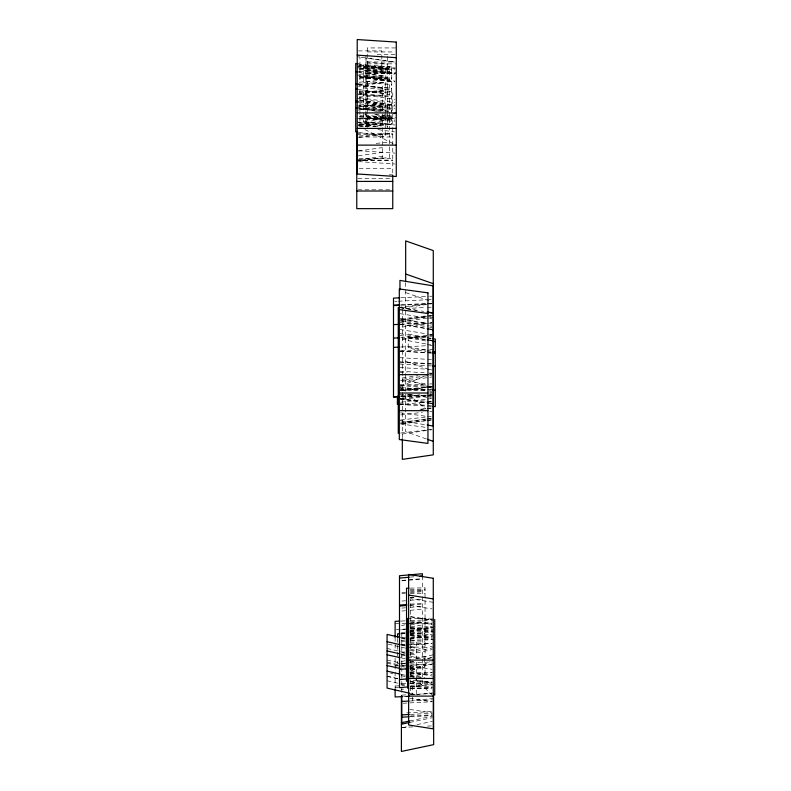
<?xml version="1.0" encoding="UTF-8"?>
<svg xmlns="http://www.w3.org/2000/svg" width="791" height="791" viewBox="0 0 791 791"><rect width="100%" height="100%" fill="white"/><g stroke="black" fill="none" stroke-linecap="round" stroke-linejoin="round"><path stroke-width="0.59" stroke-dasharray="3.96 2.97" d="M410.776 671.233L430.057 661.681M400.404 386.384L425.746 375.587M358.363 125.413L390.536 114.804M401.403 625.602L404.982 624.841M409.768 623.832L433.666 618.789M401.403 632.948L404.982 632.187M409.768 631.178L432.469 626.393M401.403 633.947L404.982 633.186M409.768 632.177L432.469 627.382M401.403 640.621L404.982 639.87M409.768 638.861L432.469 634.066M401.403 652.684L404.982 651.932M409.768 650.924L432.469 646.128M401.403 654.454L404.982 653.692M409.768 652.684L433.666 647.641M401.403 656.075L404.982 655.314M409.768 654.305L432.469 649.51M401.403 661.513L404.982 660.752M415.74 658.478L433.666 654.701M401.403 663.936L404.982 663.174M409.768 662.166L413.347 661.405M427.694 658.379L433.666 657.123M401.403 664.143L404.982 663.382M409.768 662.374L414.543 661.365M427.694 658.587L432.469 657.578M409.768 668.672L433.666 663.619M409.768 676.928L432.469 672.142M409.768 720.957L432.469 716.162M409.768 722.44L432.469 717.645M402.589 727.661L407.375 726.652M416.936 724.625L432.469 721.352M402.332 308.025L428.514 304.219M429.701 304.041L432.084 303.695L427.249 303.912M402.332 319.821L428.514 316.005M429.701 315.836L433.28 315.312M402.332 321.67L428.514 317.853M429.701 317.685L433.28 317.161M402.332 327.059L428.514 323.252M429.701 323.074L432.084 322.728L429.661 322.817M402.332 338.924L428.514 335.117M429.701 334.939L433.28 334.425M402.332 339.586L428.514 335.78M429.701 335.602L433.28 335.087M402.332 377.94L417.806 375.695M429.701 373.955L433.28 373.441M402.332 379.344L428.514 375.527M429.701 375.359L433.28 374.835M402.332 381.302L428.514 377.485M429.701 377.317L432.084 376.971M402.332 390.744L428.514 386.928M429.701 386.759L433.28 386.235M402.332 397.319L421.376 394.551M429.701 393.335L432.084 392.989M402.332 398.654L428.514 394.838M429.701 394.669L433.28 394.145M402.332 399.603L426.131 396.143M427.328 395.965L432.084 395.273M402.332 422.463L426.131 419.003M427.328 418.825L432.084 418.132M402.332 423.966L426.131 420.505M427.328 420.328L432.084 419.635M402.332 434.012L428.514 430.205M429.701 430.027L432.084 429.681M358.343 86.15L382.409 82.669L382.409 157.706L358.343 161.186M358.343 94.08L382.409 90.609M358.343 94.317L382.409 90.836M358.343 107.052L382.409 103.581M358.343 110.048L382.409 106.567M358.343 124.494L382.409 121.023M359.539 126.896L382.409 123.594M358.343 137.634L382.409 134.163M358.343 151.081L382.409 147.601M358.343 155.847L382.409 152.366M358.343 159.851L382.409 156.381M398.269 307.442L426.033 304.159M427.239 304.011L432.074 303.437M400.681 318.951L426.033 315.945M427.239 315.807L432.074 315.233M400.681 320.147L426.033 317.142M427.239 316.993L432.074 316.43M400.681 389.923L426.033 386.918M427.239 386.769L432.074 386.196M398.269 390.942L426.033 387.659M427.239 387.511L432.074 386.937M400.681 395.737L411.547 394.452M429.651 392.306L432.074 392.02M400.681 402.214L426.033 399.208M427.239 399.069L432.074 398.496M398.269 405.071L426.033 401.788M427.239 401.64L432.074 401.067M420.001 409.303L426.033 408.581M427.239 408.443L432.074 407.869M421.207 409.372L426.033 408.809M427.239 408.66L432.074 408.087M400.681 414.919L422.414 412.348M429.651 411.488L432.074 411.201M400.681 420.001L426.033 417.005M427.239 416.857L432.074 416.284M400.681 422.305L426.033 419.289M427.239 419.161L432.074 418.577M400.681 423.719L426.033 420.713M427.239 420.575L432.074 420.001M400.681 433.033L426.033 430.027M427.239 429.889L432.074 429.315M433.577 684.591L412.299 686.539L412.299 694.814L432.4 692.975M433.577 698.493L412.299 700.44L412.299 695.803M359.154 69.104L389.449 66.414L389.449 157.587L359.154 160.276M359.154 71.625L389.449 68.936M359.154 74.285L389.449 71.595M359.154 82.205L389.449 79.515M359.154 84.35L389.449 81.661M359.154 92.488L389.449 89.798M359.154 97.115L389.449 94.426M359.154 136.022L389.449 133.333M376.12 143.369L389.449 142.182M410.351 577.123L413.98 576.758M401.907 580.426L422.424 578.617M401.907 580.821L422.424 579.012M401.907 592.558L405.526 592.232M410.351 591.806L422.424 590.748M401.907 593.468L405.526 593.151M410.351 592.726L422.424 591.668M401.907 601.061L405.526 600.735M410.351 600.31L422.424 599.252M410.351 604.186L422.424 603.128M410.351 605.115L422.424 604.057M401.907 608.091L405.526 607.775M410.351 607.35L422.424 606.292M401.907 611.018L405.526 610.701M410.351 610.276L422.424 609.218M410.351 668.494L422.424 667.436M410.351 669.532L422.424 668.464M410.351 686.707L422.424 685.649L422.424 576.066M405.476 629.379L401.818 629.567L401.818 695.24M410.371 629.112L432.361 627.945M401.818 637.853L405.476 637.655M410.371 637.398L432.361 636.231M401.818 641.293L405.476 641.096M410.371 640.839L432.361 639.672M401.818 683.81L409.145 683.424M410.371 683.355L432.361 682.188M410.371 688.388L432.361 687.221M401.818 695.111L432.361 693.499M410.371 700.974L432.361 699.808M403.034 703.258L432.361 701.706M406.703 712.909L432.361 711.544M410.371 714.431L432.361 713.264M410.371 716.023L432.361 714.856M410.371 716.725L432.361 715.558M401.818 727.473L412.813 726.889M427.476 726.108L432.361 725.851M400.73 297.772L428.455 296.378M429.661 296.309L432.074 296.19M394.699 301.391L397.112 301.272M398.318 301.213L426.042 299.819M427.249 299.759L432.074 299.512M400.73 304.792L426.042 303.517M427.249 303.457L432.074 303.22M400.73 305.247L426.042 303.971M405.556 308.5L426.042 307.472M427.249 307.412L432.074 307.165M400.73 324.27L428.455 322.876M400.73 337.737L428.455 336.343M429.661 336.284L432.074 336.165M400.73 347.022L428.455 345.627M429.661 345.568L432.074 345.449M400.73 350.937L428.455 349.543M429.661 349.474L433.28 349.296M400.73 385.444L428.455 384.05M429.661 383.981L432.074 383.862M400.73 390.695L428.455 389.301M429.661 389.241L432.074 389.113M400.73 396.42L426.042 395.144M427.249 395.085L432.074 394.838M400.73 396.746L428.455 395.352M429.661 395.282L433.28 395.105M401.166 633.7L405.961 633.462M410.756 633.225L432.331 632.147M401.166 638.535L405.961 638.297M410.756 638.05L432.331 636.973M401.166 645.07L405.961 644.833M410.756 644.586L432.331 643.508M405.961 663.224L397.576 663.649L397.576 658.735M410.756 662.987L432.331 661.909M401.116 621.054L405.921 620.836M410.727 620.609L432.331 619.6M395.114 623.763L405.921 623.259M410.727 623.031L432.331 622.023M396.321 629.478L405.921 629.033M410.727 628.805L432.331 627.787M395.114 666.012L405.921 665.508M432.331 664.272L410.727 665.28L416.58 666.546M395.114 686.005L404.715 685.56M410.727 685.273L432.331 684.264M395.114 687.765L398.713 687.597M410.727 687.033L432.331 686.024M401.116 689.258L403.519 689.149M410.727 688.813L432.331 687.804M403.519 696.584L405.921 696.466M410.232 588.128L425.044 587.782L425.044 673.141L410.232 673.487M410.232 589.463L425.044 589.107M410.232 590.412L425.044 590.066M410.232 593.655L425.044 593.309M410.232 597.64L413.94 597.551M410.232 597.838L413.94 597.759M410.232 630.18L425.044 629.834M410.232 633.739L425.044 633.393M410.232 634.342L425.044 633.996M410.232 635.578L425.044 635.232M410.232 642.163L425.044 641.808M407.76 644.714L425.044 644.299M407.76 647.335L425.044 646.929M407.76 657.331L425.044 656.925M416.402 658.508L425.044 658.31M395.658 47.935L367.271 47.935L367.271 127.638M358.442 50.901L381.845 50.901L381.845 78.171L357.216 78.171M367.271 51.949L394.422 51.949M377.139 54.52L395.658 54.52M357.216 56.903L359.678 56.903M367.271 61.965L394.422 61.965M367.271 63.853L395.658 63.853M357.216 66.147L381.845 66.147M357.216 66.948L381.845 66.948M357.216 67.967L395.658 68.056M367.271 72.723L395.658 72.564M367.271 73.088L395.658 73.088M367.271 73.563L395.658 73.563M359.173 91.657L392.751 91.657L392.751 176.077M356.771 105.895L392.751 105.895M359.173 109.059L392.751 109.059M359.173 116.682L392.751 116.682M367.271 117.572L395.658 117.572M367.271 118.067L394.422 118.067M359.173 118.235L392.751 118.235M356.771 118.423L392.751 118.423M359.173 118.907L392.751 118.907M359.173 124.227L392.751 124.227M356.771 133.274L392.751 133.274M356.771 134.658L392.751 134.658M359.173 136.981L392.751 136.981M359.173 158.645L392.751 158.645M356.771 160.098L392.751 160.098M356.771 160.306L392.751 160.306M359.173 168.285L392.751 168.285M389.152 174.841L392.751 174.841M357.977 178.499L391.555 178.499M357.977 189.81L391.555 189.81M407.602 618.404L432.054 619.007M410.045 622.853L432.054 623.397M407.602 623.397L432.054 624M410.045 683.246L432.054 683.79M410.045 688.279L432.054 688.823M410.134 631.04L432.054 631.653M410.134 638.802L432.054 639.415M410.134 643.142L432.054 643.755M410.134 672.162L432.054 672.775M410.134 673.932L432.054 674.545M410.134 676.878L424.747 677.284M410.134 681.417L432.054 682.03M410.321 664.064L424.431 664.578M409.145 666.942L424.431 667.505L424.431 658.982M399.831 350.937L431.619 352.845M399.831 351.214L431.619 353.122M399.831 357.67L431.619 359.579M399.831 361.843L431.619 363.751M399.831 362.189L431.619 364.097M399.831 364.028L431.619 365.936M399.831 367.558L431.619 369.466M399.831 371.266L424.283 372.739M429.177 373.026L431.619 373.174M399.831 372.304L407.167 372.749M429.177 374.064L431.619 374.212M399.831 384.406L431.619 386.315M399.831 385.662L431.619 387.57M399.831 388.074L431.619 389.983M399.831 389.261L431.619 391.169M399.831 394.531L431.619 396.439M399.831 399.534L431.619 401.442M399.831 403.697L431.619 405.605M399.831 404.498L431.619 406.406M358.432 65.821L395.055 68.194M358.432 122.605L395.055 124.968M358.432 125.868L369.417 126.58M358.432 150.735L395.055 153.098M358.432 161.611L395.055 163.984M363.692 66.968L391.743 69.124M363.692 67.927L391.743 70.083M363.692 70.429L391.743 72.584M363.692 75.758L391.743 77.913M363.692 76.727L391.743 78.912M363.692 76.964L391.743 79.12M363.692 82.462L391.743 84.607M363.692 86.011L391.743 88.167M363.692 86.308L391.743 88.454M363.692 87.87L391.743 90.026M363.692 90.876L391.743 93.031M363.692 94.03L391.743 96.186M363.692 94.92L391.743 97.075M363.692 105.213L391.743 107.368M363.692 106.281L391.743 108.436M363.692 108.337L391.743 110.493M363.692 109.346L391.743 111.501M374.667 114.675L391.743 115.99M363.692 118.086L391.743 120.242M363.692 121.636L391.743 123.791M365.907 61.886L387.521 64.14M365.907 66.899L387.521 69.272M365.907 68.59L387.521 70.854M365.907 71.417L387.521 73.682M365.907 73.988L387.521 76.252M365.907 75.234L387.521 77.498M365.907 76.213L387.521 78.467M365.907 78.082L387.521 80.336M365.907 81.107L387.521 83.362M365.907 91.746L387.521 94.01M383.922 114.735L387.521 115.11M365.907 115.872L387.521 118.136M365.907 118.739L387.521 120.993M365.907 123.821L387.521 126.085M365.907 125.512L375.517 126.52M365.907 126.293L368.309 126.55M400.493 319.979L425.558 323.361M400.493 380.352L425.558 383.734M400.493 387.017L425.558 390.398M400.493 412.823L425.558 416.204M400.493 423.936L425.558 427.318M361.141 57.298L394.857 61.965M394.472 62.024L366.045 58.059L366.045 126.738M359.935 65.03L394.857 69.865M359.935 68.164L394.857 72.99M359.935 68.975L394.857 73.81M366.045 70.191L394.472 74.156M366.045 76.984L394.472 80.949M359.935 76.925L394.857 81.75M359.935 77.053L394.857 81.888M359.935 94.485L394.857 99.31M359.935 97.777L394.857 102.603M359.935 100.17L394.857 105.005M359.935 100.526L394.857 105.361M366.045 102.148L394.472 106.113M359.935 103.878L394.857 108.703M366.045 108.604L388.549 111.739M364.75 114.774L394.857 118.937M359.935 115.516L394.857 120.341M359.935 116.86L394.857 121.695M377.999 126.491L359.935 123.999L359.935 57.14M377.89 129.595L394.472 131.909M359.262 89.61L385.247 93.585M356.899 98.43L385.247 102.771M359.262 101.416L385.247 105.401M409.807 605.431L432.104 608.932M409.807 665.814L432.104 669.305M409.807 672.479L432.104 675.979M409.807 698.285L432.104 701.785M409.807 709.389L432.104 712.889M433.28 602.307L410.648 598.747L410.648 694.122L416.6 695.062M410.648 616.614L432.084 619.986M410.648 616.861L433.28 620.421M410.648 621.113L432.084 624.485M410.648 624.218L433.28 627.777M410.648 625.997L433.28 629.557M410.648 627.075L433.28 630.625M410.648 627.787L433.28 631.347M410.648 628.469L433.28 632.029M410.648 631.999L433.28 635.549M410.648 634.679L432.084 638.05M410.648 635.806L433.28 639.355M410.648 675.563L421.366 677.244M417.796 680.211L432.084 682.455M413.031 680.28L432.084 683.276M399.949 307.511L420.12 310.823M421.306 311.011L423.679 311.407M399.949 307.689L416.56 310.418M399.949 313.641L428.425 318.308M429.612 318.506L431.985 318.892M399.949 318.793L428.425 323.47M429.612 323.667L431.985 324.053M399.949 320.988L428.425 325.665M429.612 325.862L431.985 326.248M399.949 322.313L428.425 326.98M429.612 327.177L431.985 327.563M399.949 324.033L426.052 328.324M399.949 324.31L426.052 328.591M399.949 329.481L428.425 334.158M429.612 334.346L431.985 334.741M399.949 333.624L426.052 337.915M427.239 338.103L431.985 338.884M399.949 335.354L426.052 339.646M409.441 394.442L428.425 397.557M429.612 397.754L431.985 398.14M399.949 398.259L426.052 402.54M399.949 398.783L426.052 403.064M399.949 420.594L426.052 424.876M358.076 63.844L385.247 68.382L385.247 128.389M358.076 71.922L385.247 76.46M356.899 74.918L385.247 79.664M359.262 76.154L385.247 80.504M358.076 84.083L385.247 88.632M358.076 84.222L385.247 88.77M358.076 102.049L385.247 106.597M359.262 105.618L385.247 109.959M356.899 107.675L381.707 111.828M359.262 108.436L379.344 111.798M375.794 114.626L385.247 116.208M356.899 121.933L384.06 126.471M359.262 123.772L375.794 126.53M359.262 125.146L367.528 126.53M359.262 132.443L385.247 136.794L385.247 129.497M425.865 337.332L408.196 334.069L408.196 348.099L425.865 351.362M427.041 337.549L431.748 338.419M408.196 336.6L425.865 339.863M408.196 337.727L425.865 340.99M408.196 340.664L425.865 343.927M427.041 344.144L431.748 345.014M408.196 346.923L425.865 350.186M427.041 350.403L431.748 351.273M427.041 351.58L431.748 352.45M401.245 657.894L405.961 658.923M387.076 660.119L405.961 664.232M410.687 670.758L416.58 672.043M401.245 637.655L405.961 638.732M410.687 639.81L416.58 641.155L416.58 658.587M401.245 644.161L405.961 645.238M410.687 646.316L416.58 647.661M401.245 644.942L405.961 646.02M410.687 647.097L416.58 648.452M388.262 644.19L405.961 648.234M410.687 649.312L416.58 650.657M387.076 648.442L405.961 652.753M410.687 653.831L416.58 655.175M401.245 654.147L405.961 655.225M410.687 656.303L416.58 657.657M387.076 662.087L405.961 666.536M410.687 667.475L416.58 668.959M387.076 663.135L405.961 667.446M410.687 668.524L416.58 669.868M401.245 674.357L405.961 675.435M410.687 676.513L414.227 677.323M390.616 673.22L392.979 673.764M401.245 675.652L405.961 676.73M387.076 676.127L398.882 678.826M410.687 681.516L416.58 682.87M387.076 676.374L398.882 679.073M410.687 681.773L416.58 683.117M387.076 680.754L405.961 685.065M410.687 686.143L416.58 687.498M410.687 693.48L416.58 694.834L416.58 659.496M405.674 292.571L432.123 301.846M405.674 361.26L432.123 370.534M405.674 378.879L432.123 388.154M426.379 438.946L405.674 431.688L405.674 288.764M364.809 129.546L393.028 143.507M400.226 387.63L404.844 391.466M408.542 394.541L426.102 409.135M410.391 673.991L413.911 677.393M414.791 678.243L432.4 695.259M405.674 282.614L405.674 287.647M402.332 309.202L402.332 437.631M397.576 638.426L397.576 657.707M395.114 637.328L395.114 650.864M395.114 658.241L395.114 689.544M387.521 56.477L387.521 128.706M365.907 55.311L365.907 126.441M391.743 66.968L363.692 64.813L363.692 122.318L391.743 124.474L391.743 66.968"/><path stroke-width="1.19" d="M393.977 113.667L396.281 112.905L357.216 112.905M401.403 722.727L409.768 720.957M401.403 724.2L409.768 722.44M399.495 578.083L409.145 577.232M420.011 576.273L422.424 576.066M399.495 605.135L406.732 604.502M399.495 606.074L406.732 605.431M399.495 669.453L406.732 668.82M399.495 679.598L406.732 678.965M407.938 686.924L399.495 687.666L399.495 575.749L422.424 573.732L422.424 576.906M401.818 701.429L409.145 701.034M401.818 714.886L409.145 714.491M401.818 717.18L409.145 716.794M399.524 297.831L393.503 298.128L393.503 397.102L399.524 396.805M393.503 305.158L399.524 304.851M393.503 305.613L399.524 305.306M393.503 324.636L399.524 324.34M393.503 338.103L399.524 337.797M393.503 347.387L399.524 347.081M393.503 396.785L395.905 396.657M399.969 633.759L397.576 633.878L397.576 637.506M399.92 621.113L395.114 621.34L395.114 637.328M402.322 696.634L395.114 696.97L395.114 689.544M405.921 696.466L409.52 696.298M408.996 588.158L406.534 588.217L406.534 669.957M357.216 128.409L396.281 128.409M357.216 145.119L396.281 145.119M356.771 181.416L392.751 181.416M356.771 191.017L392.751 191.017M399.307 374.647L427.951 374.647M399.307 393.018L427.951 393.018M399.307 410.667L427.951 410.667M408.631 660.09L433.28 660.09M408.631 678.451L433.28 678.451M408.631 696.11L433.28 696.11M432.835 352.924L435.287 353.073L432.924 352.667M432.835 353.191L435.287 353.34M432.835 366.006L435.287 366.154M432.835 390.062L435.287 390.2M432.835 406.475L435.287 406.623L435.287 339.072L432.924 338.637M357.216 55.162L396.281 57.684M399.307 309.617L427.951 313.483M355.713 89.067L358.076 89.423M355.713 100.882L358.076 101.238M408.631 595.059L433.28 598.916M427.239 311.99L433.171 312.959M427.239 312.168L433.171 313.137M427.239 328.789L433.171 329.758M427.239 339.843L433.171 340.812M427.239 402.738L433.171 403.707M427.239 425.074L433.171 426.052L433.171 285.867L399.949 280.41L399.949 289.901M358.076 63.844L355.713 63.448L355.713 131.85L358.076 132.245M355.713 71.526L358.076 71.922M355.713 83.688L358.076 84.083M355.713 83.826L358.076 84.222M355.713 101.653L358.076 102.049M355.713 107.843L358.076 108.238M432.924 341.168L435.287 341.603M432.924 351.491L435.287 351.926M387.076 654.81L400.058 657.637M387.076 665.607L400.058 668.435M400.058 637.378L387.076 634.412L387.076 688.091L409.501 693.213M387.076 641.709L400.058 644.675M387.076 650.914L400.058 653.88M387.076 671.124L400.058 674.09M405.674 274.022L433.28 283.692M427.526 439.351L433.28 441.368M434.734 619.482L434.734 695.121M433.577 694.36L433.666 744.638L401.403 751.45L401.403 695.872M407.602 618.404L407.602 688.219M406.475 630.941L406.475 681.318M405.674 281.497L405.674 240.899L433.28 250.579L433.28 454.855L402.332 459.363L402.332 438.837M401.818 695.912L401.818 723.805M398.269 307.442L398.269 433.32M397.389 396.133L397.389 404.349M392.751 175.424L392.751 208.646L356.771 208.646L356.771 131.217M396.281 42.081L357.216 39.55L357.216 173.971L396.281 176.502L396.281 42.081M427.951 292.838L399.307 288.972L399.307 439.549L427.951 443.415L427.951 292.838M433.28 578.28L408.631 574.414L408.631 724.991L433.28 728.857L433.28 578.28"/></g></svg>
